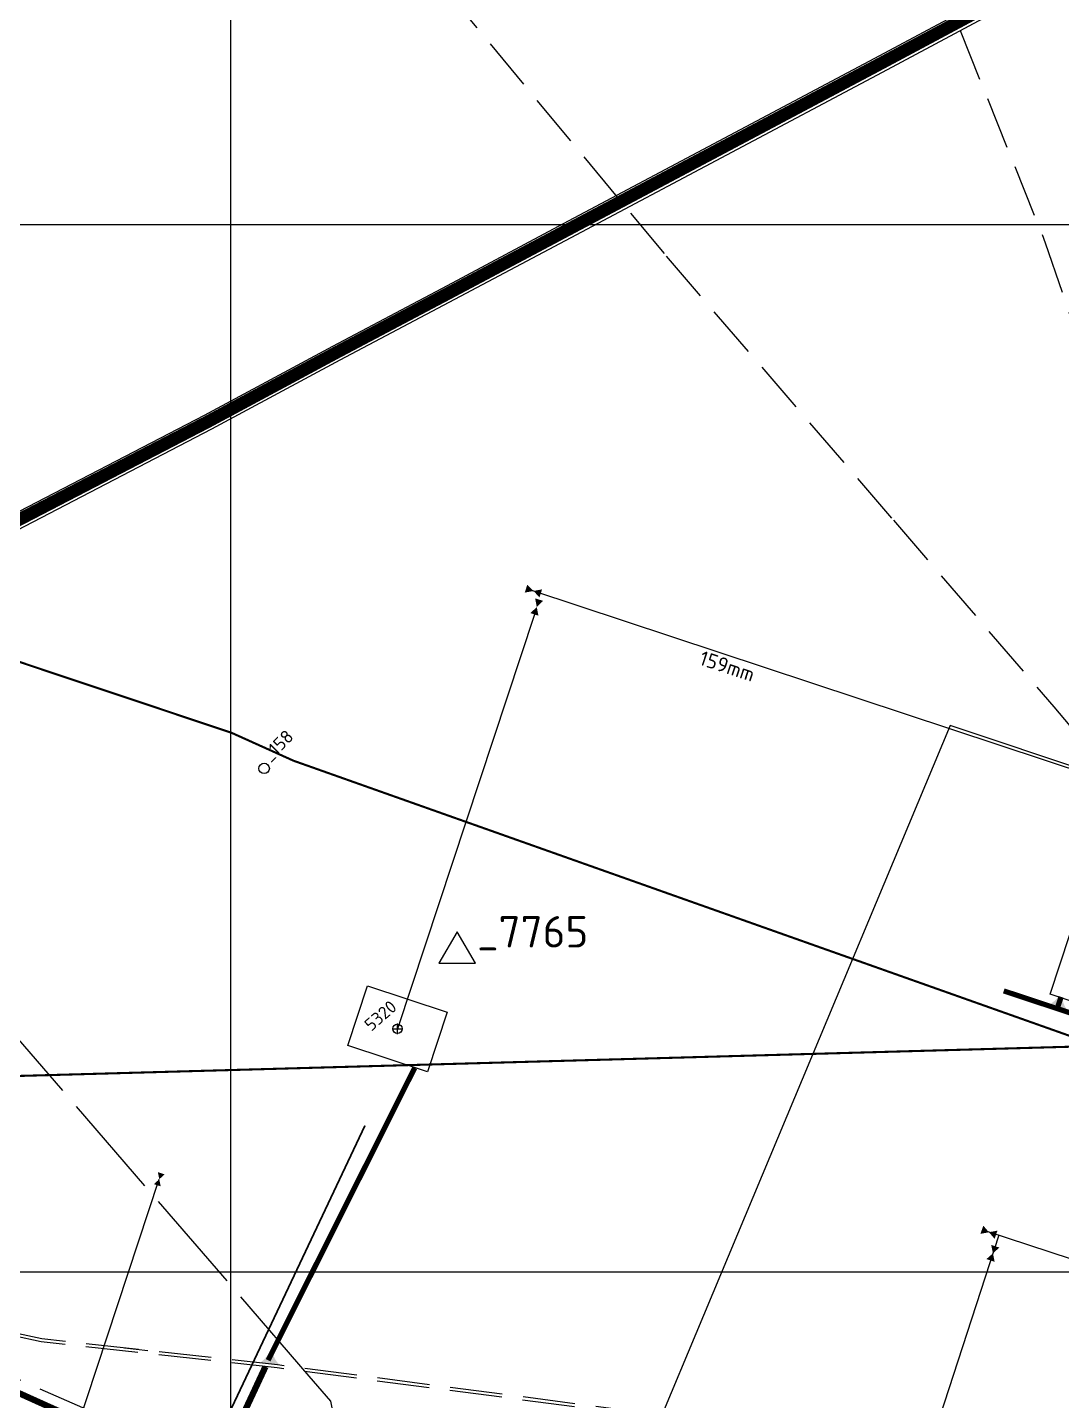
# Model space of a CAD drawing. Header units: millimetres. Extents: x 519 to 9564855, y -810 to 5021775.
# Drawn here: x 9526806 to 9527793, y 5001877 to 5003188 of the extents above; entities that cross this region are included whole.
import ezdxf

# ---------------------------------------------------------------- set-up
doc = ezdxf.new("R2010")
doc.units = ezdxf.units.MM
doc.header["$LTSCALE"] = 2
doc.header["$MEASUREMENT"] = 0
doc.header["$PDMODE"] = 2
doc.header["$PDSIZE"] = 5
for name, pattern in [('92051501$0$GROUND1', [60, 50, -10]), ('92051501$0$GROUND2', [35, 25, -10]), ('ACAD_ISO04W100', [30, 24, -3, 0, -3]), ('DASHED2', [9.525, 6.35, -3.175])]:
    doc.linetypes.add(name, pattern=pattern)
for name, color, linetype in [('CONTROL', 7, 'Continuous'), ('Existing roads', 41, 'Continuous'), ('Future Roads', 44, 'Continuous'), ('GRID_PULKOVO', 7, 'Continuous'), ('OilColl&Flowlines', 3, 'Continuous'), ('OLD WELLS(dr.bfr2000)', 24, 'Continuous'), ('ROAD_FIELD', 255, '92051501$0$GROUND2'), ('ROAD_GROUND', 9, 'Continuous'), ('Stage 9.Frame&Text', 7, 'Continuous'), ('МГ-земельный участок', 7, 'Continuous')]:
    doc.layers.add(name, color=color, linetype=linetype)
for name, color, linetype, lineweight in [('severniy kollektor', 3, 'ACAD_ISO04W100', 30), ('Электро', 1, 'Continuous', 30), ('Электроснаб', 1, 'Continuous', 18), ('Электроснабжене', 1, 'Continuous', 18)]:
    doc.layers.add(name, color=color, linetype=linetype, lineweight=lineweight)
doc.styles.add('92051501$0$STANDARD', font='simplex.shx')
doc.styles.add('Elect', font='isocpeur.ttf')
doc.linetypes.add('WTR_LINE', pattern='A,0.5,-0.2,["W",92051501$0$STANDARD,S=0.1,R=0,X=-0.1,Y=-0.05],-0.05', length=0.75)

# ---------------------------------------------------------------- blocks, each defined once
blk = doc.blocks.new('92051501$0$VALVE')
at = {"layer": 'OilColl&Flowlines'}
for points in [[(-6, -3.4), (-6, 3.4), (0, 0)], [(6, -3.4), (0, 0), (6, 3.4)]]:
    blk.add_solid(points, dxfattribs=at)
blk = doc.blocks.new('92051501$0$WELLPAD')
at = {"flags": 128}
blk.add_lwpolyline([(40, -30), (-40, -30), (-40, 30), (40, 30)], close=True, dxfattribs=at)

msp = doc.modelspace()

# ---------------------------------------------------------------- hatches: boundary and pattern name
at = {"layer": 'Future Roads', "linetype": 'ByBlock', "lineweight": 0, "ltscale": 25}
h = msp.add_hatch(color=41, dxfattribs=at)
edge = h.paths.add_edge_path()
edge.add_line((9527789.59266, 5002261.7445), (9527794.33869, 5002260.15266))
edge.add_arc((9527814.74156, 5002262.88058), 20.58442, 187.61544673, 221.50735806)
edge.add_line((9527799.32649, 5002249.23895), (9527781.16682, 5002255.24765))
edge.add_arc((9527769.52887, 5002279.05326), 26.4981, 296.05282574, 319.21610865)
h = msp.add_hatch(color=256, dxfattribs=at)
edge = h.paths.add_edge_path()
edge.add_line((9527035.85188, 5001921.53464), (9527040.79701, 5001920.75716))
edge.add_arc((9527060.45851, 5001926.85175), 20.58442, 197.22217083, 231.11408216)
edge.add_line((9527047.53619, 5001910.82888), (9527028.62842, 5001913.72276))
edge.add_arc((9527013.18089, 5001935.25234), 26.4981, 305.65954984, 328.82283274)

# ---------------------------------------------------------------- linework, layer by layer
at = {"color": 5, "linetype": 'ByBlock', "lineweight": 0, "ltscale": 80}
for p, q in [((9527733.34205, 5002035.00245), (9527620.84421, 5001690.35881)), ((9528457.59482, 5001796.87888, -0.999), (9527722.09933, 5002038.50081))]:
    msp.add_line(p, q, dxfattribs=at)
at = {"color": 5, "linetype": 'WTR_LINE', "lineweight": 0, "ltscale": 100, "const_width": 2}
msp.add_lwpolyline([(9522961.68492, 5006530.42232), (9523070.127, 5006486.695), (9523143.587, 5006661.27), (9523407.015, 5006548.562), (9523796.011, 5006378.327), (9523736.775, 5006107.096), (9523707.544, 5005805.06), (9523700.818, 5005674.553), (9523703.853, 5005552.345), (9523709.802, 5004958.98), (9523711.38, 5004624.515), (9523707.966, 5004479.96), (9523732.1, 5004323.859), (9523751.102, 5004158.131), (9523770.225, 5003987.577), (9523817.419, 5003605.482), (9523831.27, 5003588.67), (9524021.596, 5003522.395), (9525884.76, 5002887.669), (9527000.923, 5002514.69), (9527059.994, 5002488.058), (9527832.679, 5002214.15)], dxfattribs=at)
at = {"layer": 'CONTROL', "lineweight": 0}
for p, q in [((9527216.27257, 5002324.76399), (9527198.86265, 5002294.74607)), ((9527216.27257, 5002324.76399), (9527198.86265, 5002294.74607)), ((9527233.68249, 5002294.74607), (9527216.27257, 5002324.76399)), ((9527233.68249, 5002294.74607), (9527216.27257, 5002324.76399)), ((9527198.86265, 5002294.74607), (9527233.68249, 5002294.74607)), ((9527198.86265, 5002294.74607), (9527233.68249, 5002294.74607))]:
    msp.add_line(p, q, dxfattribs=at)
at = {"layer": 'Existing roads', "color": 3, "linetype": 'ByBlock', "lineweight": 0, "ltscale": 80}
msp.add_line((9527290.0152, 5002627.71702), (9527159.3, 5002232.1), dxfattribs=at)
at = {"layer": 'Existing roads', "lineweight": 0}
msp.add_line((9526898.72591, 5001927.45254), (9526921.0839, 5001924.98928), dxfattribs=at)
at = {"layer": 'Existing roads', "linetype": 'ByBlock', "lineweight": 0, "ltscale": 5, "const_width": 6}
for points in [[(9527687.54651, 5001483.2517), (9525951.42747, 5002265.95226)], [(9526829.79759, 5001472.51339), (9527033.2902, 5001909.609)]]:
    msp.add_lwpolyline(points, dxfattribs=at)
at = {"layer": 'Future Roads', "color": 41, "linetype": 'ByBlock', "lineweight": 0, "const_width": 5}
msp.add_lwpolyline([(9528654.70895, 5002462.17375), (9528516.63994, 5002046.33608, -0.2401171577), (9528447.48054, 5002033.54833), (9527738.05694, 5002268.28374)], format="xyb", dxfattribs=at)
at = {"layer": 'Future Roads', "color": 41, "linetype": 'ByBlock', "lineweight": 0, "const_width": 5, "elevation": 0.00005}
msp.add_lwpolyline([(9527792.79549, 5002262.60981), (9527789.05766, 5002251.40853)], dxfattribs=at)
at = {"layer": 'Future Roads', "linetype": 'ByBlock', "lineweight": 0, "const_width": 5, "elevation": 0.00005}
msp.add_lwpolyline([(9527175.74569, 5002194.75867), (9527035.79883, 5001915.81254)], dxfattribs=at)
at = {"layer": 'GRID_PULKOVO', "lineweight": 0}
for p, q in [((9527000, 5011000), (9527000, 4992000)), ((9519000, 5003000), (9533000, 5003000)), ((9519000, 5002000), (9533000, 5002000))]:
    msp.add_line(p, q, dxfattribs=at)
at = {"layer": 'OilColl&Flowlines', "color": 3, "linetype": 'ByBlock', "lineweight": 0}
msp.add_line((9528754.74638, 5002165.09732), (9527287.44801, 5002650.59977), dxfattribs=at)
at = {"layer": 'OilColl&Flowlines', "lineweight": 0}
msp.add_line((9526732.337, 5001485.355), (9526931.90682, 5002088.5002), dxfattribs=at)
at = {"layer": 'OilColl&Flowlines', "color": 3, "linetype": 'ByBlock', "lineweight": 0}
for points in [[(9527296.12205, 5002647.80923, 8, 0, 0), (9527289.06863, 5002650.06353, 0, 8, 0), (9527282.00975, 5002652.31958, 8, 8, 0)], [(9527294.52555, 5002641.82933, 8, 0, 0), (9527292.27125, 5002634.7759, 0, 8, 0), (9527290.0152, 5002627.71702, 8, 8, 0)]]:
    msp.add_lwpolyline(points, format="xyseb", dxfattribs=at)
at = {"layer": 'OilColl&Flowlines', "color": 5, "lineweight": 0}
for points in [[(9527715.79961, 5002036.36455), (9527718.53101, 5002044.17687), (9527723.93098, 5002037.90525)], [(9527729.33095, 5002031.63363), (9527723.93098, 5002037.90525), (9527732.06235, 5002039.44595)], [(9527726.03934, 5002025.87795), (9527733.89645, 5002023.27817), (9527727.71643, 5002017.77361)], [(9527721.5364, 5002012.26904), (9527727.71643, 5002017.77361), (9527729.39351, 5002009.66927)]]:
    msp.add_solid(points, dxfattribs=at)
at = {"layer": 'OLD WELLS(dr.bfr2000)', "lineweight": 0}
msp.add_circle((9527032, 5002480.7), 5, dxfattribs=at)
at = {"layer": 'ROAD_FIELD', "linetype": '92051501$0$GROUND1', "lineweight": 0}
msp.add_lwpolyline([(9527424.237, 5001104.455), (9527249.28872, 5001226.16021), (9527249.28872, 5001371.5888), (9527138.94844, 5001515.4192), (9527094.17272, 5001632.08172), (9527113.09968, 5001788.16059), (9527095.77181, 5001876.59342), (9527074.98305, 5001900.5652), (9526601.54333, 5002449.14721), (9526451.137, 5002697.655), (9526164.32704, 5003193.12773), (9525728.52141, 5003974.00872), (9525431.44703, 5004554.50834), (9525295.237, 5004746.255), (9525023.437, 5005119.555), (9524864.03888, 5005487.19574), (9524794.18876, 5005640.1035), (9524670.037, 5005965.355), (9524572.64609, 5006149.74449)], dxfattribs=at)
at = {"layer": 'ROAD_FIELD', "lineweight": 0}
for points in [[(9524586.03131, 5006148.16515), (9524664.637, 5006065.555), (9524876.037, 5005819.855), (9525141.837, 5005567.955), (9525431.837, 5005266.455), (9525615.97811, 5005060.90164), (9525808.737, 5004848.855), (9526231.10315, 5004364.71311), (9526296.15976, 5004284.15076), (9526529.937, 5004015.255), (9526749.537, 5003756.555), (9527203.051, 5003226.10536), (9527415.737, 5002969.755), (9527632.737, 5002717.655), (9527785.80597, 5002539.48357), (9527971.18133, 5002318.9001)], [(9527696.38116, 5003185.12216), (9527777.737, 5002982.555), (9527873.737, 5002697.855), (9527954.337, 5002493.855), (9528053.84877, 5002228.11511)]]:
    msp.add_lwpolyline(points, dxfattribs=at)
at = {"layer": 'ROAD_FIELD', "lineweight": 0, "flags": 128}
for points in [[(9528790.32184, 5001728.35147), (9528600.737, 5001749.955), (9528183.137, 5001809.755), (9527543.137, 5001845.655), (9527394.537, 5001865.655), (9527044.837, 5001911.355), (9526819.737, 5001936.155), (9526769.037, 5001947.355), (9526224.937, 5002094.555), (9525954.037, 5002152.055), (9525610.137, 5001988.455), (9525416.937, 5001825.755)], [(9528789.98523, 5001725.37041), (9528600.35446, 5001746.97918), (9528182.83981, 5001806.76696), (9527542.85248, 5001842.66625), (9527394.14254, 5001862.68104), (9527044.47832, 5001908.37637), (9526819.24776, 5001933.19075), (9526768.32132, 5001944.44077), (9526224.23329, 5002091.63753), (9525954.40813, 5002148.90939), (9525611.77425, 5001985.91171), (9525419.51482, 5001824.00379)], [(9526381.002, 5001806.63), (9526416.04225, 5001871.37385), (9526502.55111, 5001885.43137), (9526554.59705, 5001915.65502), (9526622.8194, 5001918.46652), (9526760.67089, 5001913.54637), (9526924.70756, 5001841.69842), (9527019.65623, 5001781.95402), (9527084.115, 5001737.329), (9527140.734, 5001836.624), (9527208.14697, 5001868.40773), (9527338.26177, 5001869.11057)]]:
    msp.add_lwpolyline(points, dxfattribs=at)
at = {"layer": 'ROAD_GROUND', "lineweight": 0, "const_width": 12}
msp.add_lwpolyline([(9525169.27571, 5001788.8478), (9525264.09159, 5001836.55706), (9525346.89793, 5001889.01448), (9525435.17807, 5001949.86972), (9525522.47051, 5002008.63195), (9525611.54538, 5002074.31346), (9525702.98593, 5002128.36221), (9525796.72482, 5002179.12912), (9525888.85919, 5002231.14852), (9526155.63508, 5002379.5432), (9526259.76357, 5002429.9915), (9526352.48125, 5002477.65199), (9526446.15073, 5002527.48903), (9526542.26395, 5002579.1424), (9526631.68474, 5002624.00299), (9526737.15089, 5002686.0419), (9526784.58716, 5002711.15522), (9526978.48825, 5002811.80681), (9527100.93245, 5002877.6792), (9527210.32475, 5002935.57514), (9527321.22302, 5002994.57422), (9527618.43998, 5003152.48327), (9528105.92301, 5003413.37419)], dxfattribs=at)
at = {"layer": 'ROAD_GROUND', "lineweight": 0}
for points in [[(9525166.237, 5001795.155), (9525260.637, 5001842.655), (9525343.037, 5001894.855), (9525431.237, 5001955.655), (9525518.437, 5002014.355), (9525607.67732, 5002080.15851), (9525699.537, 5002134.455), (9525793.337, 5002185.255), (9525885.437, 5002237.255), (9526152.4051, 5002385.7566), (9526256.637, 5002436.255), (9526349.237, 5002483.855), (9526442.837, 5002533.655), (9526539.037, 5002585.355), (9526628.337, 5002630.155), (9526733.737, 5002692.155), (9526781.337, 5002717.355), (9526975.21737, 5002817.99583), (9527097.637, 5002883.855), (9527207.037, 5002941.755), (9527317.937, 5003000.755), (9527615.137, 5003158.655), (9528102.637, 5003419.555)], [(9525172.74853, 5001781.63958), (9525268.03969, 5001829.58799), (9525351.31043, 5001882.3396), (9525439.68214, 5001943.25797), (9525527.08025, 5002002.09133), (9525615.96603, 5002067.63341), (9525706.92756, 5002121.39902), (9525800.59662, 5002172.12811), (9525892.77027, 5002224.16969), (9526159.32648, 5002372.44217), (9526263.33679, 5002422.83322), (9526356.18896, 5002470.56284), (9526449.93785, 5002520.44221), (9526545.9519, 5002572.04227), (9526635.51074, 5002616.97213), (9526741.05248, 5002679.05551), (9526788.30163, 5002704.06976), (9526982.22639, 5002804.73363), (9527104.69868, 5002870.62113), (9527214.08218, 5002928.51244), (9527324.97847, 5002987.51047), (9527622.21482, 5003145.42986), (9528109.67845, 5003406.3104)]]:
    msp.add_lwpolyline(points, dxfattribs=at)
at = {"layer": 'severniy kollektor', "linetype": 'Continuous', "lineweight": 0, "elevation": 0.7029}
msp.add_lwpolyline([(9529919.36205, 5001820.54375), (9529876.486, 5001799.7519), (9529594.8074, 5001892.6807), (9529447.9213, 5001939.7612), (9529214.9543, 5002015.1278), (9529044.1618, 5002068.0952), (9527687.03665, 5002521.75383), (9527342.6533, 5001698.193), (9527189.4969, 5001390.269), (9527167.3095, 5001354.24132)], dxfattribs=at)
at = {"layer": 'Stage 9.Frame&Text', "color": 0, "linetype": 'ByBlock', "lineweight": 0}
msp.add_circle((9527159.3, 5002232.1), 4.48341, dxfattribs=at)
msp.add_point((9527159.3, 5002232.1), dxfattribs=at)
at = {"layer": 'МГ-земельный участок', "color": 0, "linetype": 'DASHED2', "lineweight": 25, "ltscale": 5, "const_width": 2}
msp.add_lwpolyline([(9522167.80801, 4999999.48247), (9521654, 5002362), (9522840, 5002532), (9525642, 5002155), (9528521, 5002235), (9531281, 5003464), (9533105, 5001043), (9546614, 4998215), (9544978, 4995525), (9543652, 4996420), (9539605, 4995735), (9529554.6705, 4998798.09585), (9529554.71722, 4998845.23995), (9529525.402, 4998845.269), (9529525.36994, 4998882.97318), (9529309.91997, 4998882.84552), (9526935, 5000017), (9526935, 4999132), (9522906, 5001105), (9522683.367, 5000265.06642), (9522496, 5000315)], close=True, dxfattribs=at)
at = {"layer": 'Электро', "ltscale": 0.0025}
msp.add_line((9527128.14458, 5002139.63815, 0), (9526876.62834, 5001607.09575, 0), dxfattribs=at)
at = {"layer": 'Электроснаб', "color": 1, "linetype": 'ByBlock', "lineweight": 0, "ltscale": 0.0025}
msp.add_line((9527128.14458, 5002139.63815, 0), (9526876.62834, 5001607.09575, 0), dxfattribs=at)
at = {"layer": 'Электроснабжене', "color": 1, "linetype": 'ByBlock', "lineweight": 0, "ltscale": 0.0025}
msp.add_line((9527128.14458, 5002139.63815, 0), (9526876.62834, 5001607.09575, 0), dxfattribs=at)

# ---------------------------------------------------------------- block references
at = {"layer": 'OilColl&Flowlines', "lineweight": 0, "rotation": 251.6915560660597}
msp.add_blockref('92051501$0$VALVE', (9526931.90682, 5002088.5002), dxfattribs=at)
at = {"layer": 'Stage 9.Frame&Text', "color": 0, "linetype": 'ByBlock', "lineweight": 0, "xscale": 1.000397499139614, "yscale": 1.000397499139614, "zscale": 1.000397499139614, "rotation": 341.6915560444714}
for p in [(9527829.81015, 5002281.20831, 0.00005), (9527159.31015, 5002232.00831, 0.00005)]:
    msp.add_blockref('92051501$0$WELLPAD', p, dxfattribs=at)

# ---------------------------------------------------------------- texts
at = {"layer": 'CONTROL', "lineweight": 0, "style": 'Elect'}
msp.add_text(' _7765', height=30.011925, rotation=0.00000003, dxfattribs=at).set_placement((9527216.27257, 5002309.75503))
at = {"layer": 'OilColl&Flowlines', "color": 7, "lineweight": 0, "style": 'Elect'}
msp.add_text('159mm', height=14, rotation=341.69155603, dxfattribs=at).set_placement((9527446.29239, 5002580.09254))
at = {"layer": 'OLD WELLS(dr.bfr2000)', "lineweight": 0, "style": 'Elect'}
msp.add_text(' _158', height=12.5, rotation=44.99999992, dxfattribs=at).set_placement((9527032, 5002480.7))
at = {"layer": 'Stage 9.Frame&Text', "color": 0, "linetype": 'ByBlock', "lineweight": 0, "style": 'Elect'}
msp.add_text('5320', height=12, rotation=41, dxfattribs=at).set_placement((9527134.34252, 5002229.14716))

doc.saveas('drawing.dxf')
